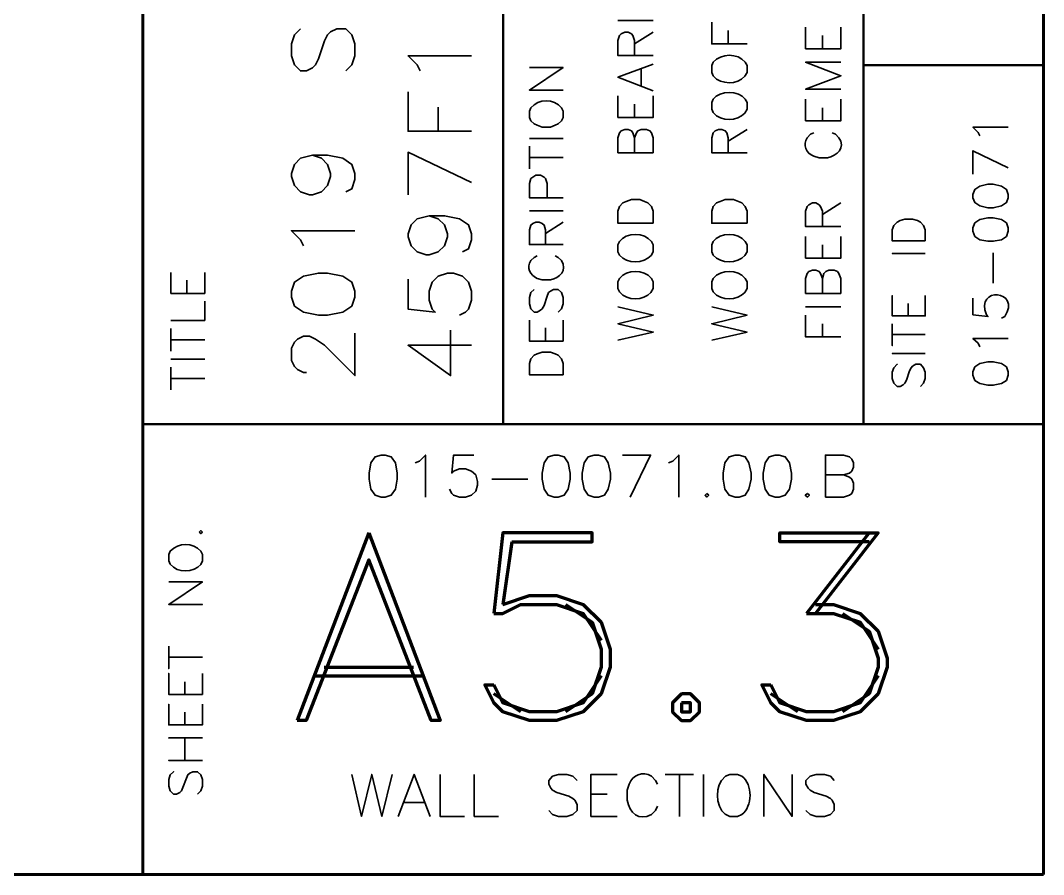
# Model space of a CAD drawing. Header units: inches. Extents: x 5 to 516, y -193 to 129.
# Drawn here: x 376.039 to 379.068, y -46.926 to -44.396 of the extents above; entities that cross this region are included whole.
import ezdxf

# ---------------------------------------------------------------- set-up
doc = ezdxf.new("R2010")
doc.units = ezdxf.units.IN
doc.header["$MEASUREMENT"] = 0
doc.layers.add('PDF5_Geometry', color=7, linetype='Continuous')

msp = doc.modelspace()

# ---------------------------------------------------------------- linework, layer by layer
at = {"layer": 'PDF5_Geometry', "lineweight": 60}
for points in [[(379.067698, -46.9256782), (379.067698, -16.9256758), (334.0676944, -16.9256758), (334.0676944, -46.9256782)], [(376.4010311, -16.9256758), (376.4010311, -46.9256782)], [(334.0676933, -46.9256771), (379.0676969, -46.9256771)]]:
    msp.add_lwpolyline(points, dxfattribs=at)
at = {"layer": 'PDF5_Geometry', "lineweight": 50}
for points in [[(377.4676977, -38.4256764), (377.4676977, -45.5923436)], [(376.4010311, -39.9845653), (378.5343646, -39.9845653), (378.5343646, -45.5923436)], [(378.5343646, -44.5290102), (379.0676979, -44.5290102)], [(376.4010311, -45.5923436), (379.067698, -45.5923436)]]:
    msp.add_lwpolyline(points, dxfattribs=at)
at = {"layer": 'PDF5_Geometry', "lineweight": 35}
for points in [[(377.8076978, -44.396788), (377.9121422, -44.396788)], [(378.18992, -44.4656769), (378.0854755, -44.4656769), (378.0854755, -44.4012325)], [(376.8676978, -44.4212326), (376.84992, -44.4390104), (376.8410311, -44.465677), (376.8410311, -44.5012326), (376.84992, -44.5278993), (376.8676978, -44.545677), (376.8854756, -44.545677), (376.9032533, -44.5367882), (376.9121422, -44.5278993), (376.9210311, -44.5101215), (376.9388089, -44.4567882), (376.9476978, -44.4390104), (376.9565867, -44.4301215), (376.9754756, -44.4212326), (377.0021422, -44.4212326), (377.01992, -44.4390104), (377.0288089, -44.465677), (377.0288089, -44.5012326), (377.01992, -44.5278993), (377.0021422, -44.545677)], [(377.9121422, -44.5001214), (377.8076977, -44.5001214), (377.8076977, -44.4556769), (377.8121422, -44.4412325), (377.8176977, -44.4356769), (377.8276978, -44.4312325), (377.8376978, -44.4312325), (377.8476978, -44.4356769), (377.8521422, -44.4412325), (377.8565866, -44.4556769), (377.8565866, -44.5001214)], [(377.8565866, -44.4656769), (377.9121422, -44.4312325)], [(378.1343644, -44.4656769), (378.1343644, -44.4256769)], [(378.4676978, -44.4156769), (378.4676978, -44.4801214), (378.3632533, -44.4801214), (378.3632533, -44.4156769)], [(378.4132536, -44.4801214), (378.4132536, -44.4412325)], [(377.2221422, -44.5456768), (377.2132534, -44.527899), (377.1865867, -44.5012323), (377.3743645, -44.5012323)], [(378.08992, -44.5201213), (378.0854756, -44.5301213), (378.0854756, -44.5501213), (378.08992, -44.5601213), (378.09992, -44.5701213)], [(378.18992, -44.5501213), (378.18992, -44.5301213), (378.1843645, -44.5201213)], [(378.4676978, -44.6001213), (378.3632533, -44.6001213), (378.4676978, -44.5601213), (378.3632533, -44.5201213), (378.4676978, -44.5201213)], [(377.6454756, -44.6023437), (377.5454756, -44.6023437), (377.6454756, -44.535677), (377.5454756, -44.535677)], [(377.9121422, -44.6045658), (377.8076977, -44.5645658), (377.9121422, -44.5256769)], [(377.8765867, -44.5901214), (377.8765867, -44.5401214)], [(377.3743645, -44.7245658), (377.1865867, -44.7245658), (377.1865867, -44.6078991)], [(377.9121422, -44.6190102), (377.9121422, -44.6834546), (377.8076977, -44.6834546), (377.8076977, -44.6190102)], [(377.8565866, -44.6834546), (377.8565866, -44.6445657)], [(378.08992, -44.6290103), (378.0854756, -44.6390103), (378.0854756, -44.6590103), (378.08992, -44.6690103), (378.09992, -44.6790103)], [(378.18992, -44.6590103), (378.18992, -44.6390103), (378.1843645, -44.6290103)], [(378.4676978, -44.6290103), (378.4676978, -44.6934548), (378.3632533, -44.6934548), (378.3632533, -44.6290103)], [(377.2754757, -44.7245658), (377.2754757, -44.6534546)], [(377.5499202, -44.6545657), (377.5454757, -44.6645657), (377.5454757, -44.6834546), (377.5499202, -44.6934546), (377.5599202, -44.7023435), (377.5688091, -44.706788), (377.5832535, -44.7123435), (377.607698, -44.7123435), (377.6221424, -44.706788), (377.6310313, -44.7023435), (377.6410313, -44.6934546), (377.6454757, -44.6834546), (377.6454757, -44.6645657), (377.6410313, -44.6545657)], [(378.4132536, -44.6934548), (378.4132536, -44.6545659)], [(377.9121422, -44.7878991), (377.8076977, -44.7878991), (377.8076977, -44.7434546), (377.8121422, -44.7290102), (377.8176977, -44.7234546), (377.8276978, -44.7190102), (377.8376978, -44.7190102), (377.8476978, -44.7234546), (377.8521422, -44.7290102), (377.8565866, -44.7434546), (377.8565866, -44.7878991)], [(377.8565866, -44.7434547), (377.8621422, -44.7290103), (377.8665866, -44.7234547), (377.8765866, -44.7190103), (377.8921422, -44.7190103), (377.9021422, -44.7234547), (377.9065866, -44.7290103), (377.9121422, -44.7434547), (377.9121422, -44.7878992)], [(378.18992, -44.7878991), (378.0854755, -44.7878991), (378.0854755, -44.7434546), (378.08992, -44.7290102), (378.0954755, -44.7234546), (378.1054756, -44.7190102), (378.1154756, -44.7190102), (378.1254756, -44.7234546), (378.12992, -44.7290102), (378.1343644, -44.7434546), (378.1343644, -44.7878991)], [(378.1343644, -44.7534546), (378.18992, -44.7190102)], [(378.3876979, -44.7290103), (378.3776979, -44.7334547), (378.3676979, -44.7434548)], [(378.4621424, -44.7434548), (378.4521424, -44.7334547), (378.4421424, -44.7290103)], [(378.8788092, -44.7378991), (378.8743647, -44.7278991), (378.8588092, -44.7123436), (378.9632536, -44.7123436)], [(377.5454757, -44.7456769), (377.6454757, -44.7456769)], [(376.9032533, -44.7956768), (376.92992, -44.8045657), (376.9476978, -44.8223435), (376.9565866, -44.8490101), (376.9565866, -44.857899), (376.9476978, -44.8845657), (376.92992, -44.9034546), (376.9032533, -44.9123435), (376.8943644, -44.9123435), (376.8676978, -44.9034546), (376.84992, -44.8845657), (376.8410311, -44.857899), (376.8410311, -44.8490101), (376.84992, -44.8223435), (376.8676978, -44.8045657), (376.9032533, -44.7956768), (376.9476978, -44.7956768), (376.9932533, -44.8045657), (377.01992, -44.8223435), (377.0288089, -44.8490101), (377.0288089, -44.8667879), (377.01992, -44.8945657), (377.0021422, -44.9034546)], [(377.3743645, -44.8756769), (377.1865867, -44.7867881), (377.1865867, -44.9123436)], [(377.5454757, -44.8356769), (377.5454757, -44.7690102)], [(378.9632536, -44.8323437), (378.8588091, -44.7823437), (378.8588091, -44.8512326)], [(377.5454757, -44.8023435), (377.6454757, -44.8023435)], [(378.3876979, -44.7978992), (378.4032535, -44.8034548), (378.4276979, -44.8034548)], [(377.6454756, -44.9212326), (377.5454756, -44.9212326), (377.5454756, -44.8790104), (377.5499201, -44.864566), (377.5554756, -44.8601215), (377.5643645, -44.854566), (377.578809, -44.854566), (377.588809, -44.8601215), (377.5932534, -44.864566), (377.5976978, -44.8790104), (377.5976978, -44.9212326)], [(378.4676978, -45.0067881), (378.3632533, -45.0067881), (378.3632533, -44.9612325), (378.3676978, -44.9467881), (378.3732533, -44.9423437), (378.3832534, -44.9367881), (378.3932534, -44.9367881), (378.4032534, -44.9423437), (378.4076978, -44.9467881), (378.4132534, -44.9612325), (378.4132534, -45.0067881)], [(378.4132536, -44.9712326), (378.467698, -44.9367881)], [(377.248809, -44.9745658), (377.2754756, -44.9834547), (377.2943645, -45.0012324), (377.3032534, -45.0278991), (377.3032534, -45.036788), (377.2943645, -45.0634547), (377.2754756, -45.0812325), (377.248809, -45.0901213), (377.2399201, -45.0901213), (377.2132534, -45.0812325), (377.1954756, -45.0634547), (377.1865867, -45.036788), (377.1865867, -45.0278991), (377.1954756, -45.0012324), (377.2132534, -44.9834547), (377.248809, -44.9745658), (377.2943645, -44.9745658), (377.338809, -44.9834547), (377.3654756, -45.0012324), (377.3743645, -45.0278991), (377.3743645, -45.0456769), (377.3654756, -45.0723436), (377.3476979, -45.0812325)], [(377.5454757, -44.9601214), (377.6454757, -44.9601214)], [(377.6454756, -45.0601215), (377.5454756, -45.0601215), (377.5454756, -45.0167882), (377.5499201, -45.0023438), (377.5554756, -44.9978993), (377.5643645, -44.9934549), (377.5743645, -44.9934549), (377.5832534, -44.9978993), (377.588809, -45.0023438), (377.5932534, -45.0167882), (377.5932534, -45.0601215)], [(377.5932535, -45.0267881), (377.6454758, -44.9934548)], [(376.8765866, -45.0634547), (376.8676977, -45.045677), (376.841031, -45.0190103), (377.0288088, -45.0190103)], [(378.4676978, -45.0356769), (378.4676978, -45.1001213), (378.3632533, -45.1001213), (378.3632533, -45.0356769)], [(377.8121422, -45.0512326), (377.8076978, -45.0612326), (377.8076978, -45.0812326), (377.8121422, -45.0912326), (377.8221422, -45.1001215)], [(377.9121422, -45.0812326), (377.9121422, -45.0612326), (377.9065867, -45.0512326)], [(378.08992, -45.0512326), (378.0854756, -45.0612326), (378.0854756, -45.0812326), (378.08992, -45.0912326), (378.09992, -45.1001215)], [(378.18992, -45.0812326), (378.18992, -45.0612326), (378.1843645, -45.0512326)], [(378.4132536, -45.1001213), (378.4132536, -45.0612324)], [(377.568809, -45.0934546), (377.5599201, -45.0978991), (377.5499201, -45.106788)], [(377.6410312, -45.106788), (377.6310312, -45.0978991), (377.6221423, -45.0934546)], [(378.918809, -45.1745659), (378.918809, -45.0845658)], [(376.5843644, -45.1423435), (376.5843644, -45.2045658), (376.4843644, -45.2045658), (376.4843644, -45.1423435)], [(377.1865867, -45.1623436), (377.1865867, -45.2512325), (377.2665867, -45.2601213), (377.2576978, -45.2512325), (377.248809, -45.2245658), (377.248809, -45.1978991), (377.2576978, -45.1712324), (377.2754756, -45.1534547), (377.3032534, -45.1445658), (377.3210312, -45.1445658), (377.3476978, -45.1534547), (377.3654756, -45.1712324), (377.3743645, -45.1978991), (377.3743645, -45.2245658), (377.3654756, -45.2512325), (377.3565867, -45.2601213), (377.338809, -45.2690102)], [(377.568809, -45.1601213), (377.5832534, -45.1645658), (377.6076979, -45.1645658)], [(377.8121422, -45.1601213), (377.8076978, -45.1701213), (377.8076978, -45.1901213), (377.8121422, -45.2001213), (377.8221422, -45.2101213)], [(377.9121422, -45.1901213), (377.9121422, -45.1701213), (377.9065867, -45.1601213)], [(378.08992, -45.1601213), (378.0854756, -45.1701213), (378.0854756, -45.1901213), (378.08992, -45.2001213), (378.09992, -45.2101213)], [(378.18992, -45.1901213), (378.18992, -45.1701213), (378.1843645, -45.1601213)], [(378.4676978, -45.2045658), (378.3632533, -45.2045658), (378.3632533, -45.1601213), (378.3676978, -45.1456769), (378.3732533, -45.1401213), (378.3832534, -45.1356769), (378.3932534, -45.1356769), (378.4032534, -45.1401213), (378.4076978, -45.1456769), (378.4132534, -45.1601213), (378.4132534, -45.2045658)], [(378.4132536, -45.1601214), (378.417698, -45.145677), (378.4232536, -45.1401214), (378.4321425, -45.135677), (378.447698, -45.135677), (378.457698, -45.1401214), (378.4621425, -45.145677), (378.467698, -45.1601214), (378.467698, -45.2045659)], [(376.5310312, -45.2045658), (376.5310312, -45.1656769)], [(377.5599202, -45.1934548), (377.5499202, -45.2023437), (377.5454757, -45.2167882), (377.5454757, -45.235677), (377.5499202, -45.2501215), (377.5599202, -45.2601215), (377.568809, -45.2601215), (377.578809, -45.2545659), (377.5832535, -45.2501215), (377.588809, -45.2401215), (377.5976979, -45.2123437), (377.6021424, -45.2023437), (377.6076979, -45.1978993), (377.6165868, -45.1934548), (377.6310313, -45.1934548), (377.6410313, -45.2023437), (377.6454757, -45.2167882), (377.6454757, -45.235677), (377.6410313, -45.2501215), (377.6310313, -45.2601215)], [(378.8588091, -45.2190102), (378.8588091, -45.2678991), (378.9032536, -45.2734546), (378.8988091, -45.2678991)], [(376.4843645, -45.2845659), (376.5843645, -45.2845659), (376.5843645, -45.2278992)], [(377.8076978, -45.3434547), (377.9121422, -45.3190102), (377.8076978, -45.2945658), (377.9121422, -45.2690102), (377.8076978, -45.2445658)], [(378.0854756, -45.3434547), (378.18992, -45.3190102), (378.0854756, -45.2945658), (378.18992, -45.2690102), (378.0854756, -45.2445658)], [(378.3632534, -45.2445658), (378.4676978, -45.2445658)], [(378.4676978, -45.3334548), (378.3632533, -45.3334548), (378.3632533, -45.2690103)], [(378.9532536, -45.2734546), (378.9432536, -45.2778991)], [(376.4843645, -45.375677), (376.4843645, -45.3090103)], [(377.6454756, -45.2834548), (377.6454756, -45.3456771), (377.5454756, -45.3456771), (377.5454756, -45.2834548)], [(377.5932535, -45.3456771), (377.5932535, -45.3067882)], [(378.4132536, -45.3334548), (378.4132536, -45.2945659)], [(376.4843645, -45.3423436), (376.5843645, -45.3423436)], [(376.8854757, -45.4390103), (376.8765868, -45.4390103), (376.858809, -45.4301214), (376.8499201, -45.4212325), (376.8410312, -45.4034547), (376.8410312, -45.3667881), (376.8499201, -45.3490103), (376.858809, -45.3401214), (376.8765868, -45.3312325), (376.8943646, -45.3312325), (376.9121424, -45.3401214), (376.938809, -45.3578992), (377.028809, -45.4478992), (377.028809, -45.3223436)], [(377.3743645, -45.3578991), (377.1865867, -45.3578991), (377.3121423, -45.4478991), (377.3121423, -45.3134546)], [(378.8788092, -45.3623436), (378.8743647, -45.3523436), (378.8588092, -45.3378992), (378.9632536, -45.3378992)], [(376.4843645, -45.3990102), (376.5843645, -45.3990102)], [(376.4843645, -45.4901213), (376.4843645, -45.4234546)], [(376.4843645, -45.4567882), (376.5843645, -45.4567882)], [(377.2076978, -45.7067882), (377.21992, -45.7012327), (377.2376978, -45.6834549), (377.2376978, -45.8078993)], [(377.3810312, -45.6834547), (377.3210312, -45.6834547), (377.3154756, -45.736788), (377.3210312, -45.7312325), (377.338809, -45.7245658), (377.3565867, -45.7245658), (377.3743645, -45.7312325), (377.3865867, -45.7423436), (377.3921423, -45.7612325), (377.3921423, -45.7723436), (377.3865867, -45.7901214), (377.3743645, -45.8023436), (377.3565867, -45.8078992), (377.338809, -45.8078992), (377.3210312, -45.8023436), (377.3154756, -45.796788), (377.308809, -45.7845658)], [(377.8443646, -45.8078992), (377.9043646, -45.6834547), (377.8210313, -45.6834547)], [(377.9576979, -45.7067882), (377.9699201, -45.7012327), (377.9876979, -45.6834549), (377.9876979, -45.8078993)], [(378.4221424, -45.8078992), (378.4221424, -45.6834547), (378.4754757, -45.6834547), (378.4932535, -45.6890103), (378.4999202, -45.6956769), (378.5054757, -45.7067881), (378.5054757, -45.7190103), (378.4999202, -45.7312325), (378.4932535, -45.7367881), (378.4754757, -45.7423436), (378.4221424, -45.7423436)], [(377.4343646, -45.754566), (377.5410313, -45.754566)], [(378.4754758, -45.7423437), (378.4932536, -45.7490104), (378.4999203, -45.754566), (378.5054758, -45.7667882), (378.5054758, -45.784566), (378.4999203, -45.7967882), (378.4932536, -45.8023437), (378.4754758, -45.8078993), (378.4221425, -45.8078993)], [(377.01992, -46.6290103), (377.0488089, -46.7534547), (377.0788089, -46.6290103), (377.1088089, -46.7534547), (377.1388089, -46.6290103)], [(377.1565868, -46.7534548), (377.2043646, -46.6290103), (377.2521424, -46.7534548)], [(377.2810313, -46.6290103), (377.2810313, -46.7534547), (377.3532535, -46.7534547)], [(377.3821422, -46.6290103), (377.3821422, -46.7534547), (377.4543645, -46.7534547)], [(377.6865868, -46.6467882), (377.6743645, -46.634566), (377.6565868, -46.6290104), (377.6321423, -46.6290104), (377.6143645, -46.634566), (377.6032534, -46.6467882), (377.6032534, -46.6578993), (377.608809, -46.6701215), (377.6143645, -46.6756771), (377.6265868, -46.6823437), (377.6621423, -46.6934549), (377.6743645, -46.7001215), (377.6799201, -46.7056771), (377.6865868, -46.7178993), (377.6865868, -46.7356771), (377.6743645, -46.7478993), (377.6565868, -46.7534549), (377.6321423, -46.7534549), (377.6143645, -46.7478993), (377.6032534, -46.7356771)], [(377.8054757, -46.7534548), (377.7276979, -46.7534548), (377.7276979, -46.6290103), (377.8054757, -46.6290103)], [(377.9243645, -46.6578994), (377.9188089, -46.6467883), (377.9065867, -46.6345661)], [(377.947698, -46.6290103), (378.0310313, -46.6290103)], [(377.9899202, -46.6290103), (377.9899202, -46.7534547)], [(378.0610313, -46.6290103), (378.0610313, -46.7534547)], [(378.1743645, -46.6345658), (378.1621423, -46.6290103), (378.138809, -46.6290103), (378.1265868, -46.6345658), (378.1143645, -46.6467881)], [(378.2399202, -46.7534548), (378.2399202, -46.6290103), (378.3232536, -46.7534548), (378.3232536, -46.6290103)], [(378.447698, -46.6467882), (378.4365869, -46.634566), (378.4188092, -46.6290104), (378.3943647, -46.6290104), (378.3765869, -46.634566), (378.3643647, -46.6467882), (378.3643647, -46.6578993), (378.3710314, -46.6701215), (378.3765869, -46.6756771), (378.3888092, -46.6823437), (378.4243647, -46.6934549), (378.4365869, -46.7001215), (378.4421425, -46.7056771), (378.447698, -46.7178993), (378.447698, -46.7356771), (378.4365869, -46.7478993), (378.4188092, -46.7534549), (378.3943647, -46.7534549), (378.3765869, -46.7478993), (378.3643647, -46.7356771)], [(377.8410312, -46.6578994), (377.8354756, -46.6756772), (377.8354756, -46.7056772)], [(377.7276979, -46.6878993), (377.7754757, -46.6878993)], [(377.1743644, -46.7123436), (377.2343644, -46.7123436)], [(377.9065867, -46.7478994), (377.9188089, -46.7356772), (377.9243645, -46.723455)], [(378.138809, -46.7534547), (378.1621423, -46.7534547), (378.1743645, -46.7478992)]]:
    msp.add_lwpolyline(points, dxfattribs=at)
for points in [[(378.8588091, -44.9212326), (378.8643647, -44.9356771), (378.8788091, -44.9456771), (378.9032536, -44.9512326), (378.9188091, -44.9512326), (378.9432536, -44.9456771), (378.957698, -44.9356771), (378.9632536, -44.9212326), (378.9632536, -44.9112326), (378.957698, -44.8967882), (378.9432536, -44.8867882), (378.9188091, -44.8812326), (378.9032536, -44.8812326), (378.8788091, -44.8867882), (378.8643647, -44.8967882), (378.8588091, -44.9112326)], [(377.9121422, -44.9967879), (377.8076977, -44.9967879), (377.8076977, -44.9612324), (377.8121422, -44.9467879), (377.8221422, -44.9367879), (377.8321422, -44.9323435), (377.8476978, -44.9267879), (377.8721422, -44.9267879), (377.8865866, -44.9323435), (377.8965866, -44.9367879), (377.9065866, -44.9467879), (377.9121422, -44.9612324)], [(378.18992, -44.9967879), (378.0854755, -44.9967879), (378.0854755, -44.9612324), (378.08992, -44.9467879), (378.09992, -44.9367879), (378.10992, -44.9323435), (378.1254756, -44.9267879), (378.14992, -44.9267879), (378.1643644, -44.9323435), (378.1743644, -44.9367879), (378.1843644, -44.9467879), (378.18992, -44.9612324)], [(378.7176978, -45.0490103), (378.61992, -45.0490103), (378.61992, -45.0167881), (378.6243645, -45.0034547), (378.6343645, -44.9934547), (378.6432534, -44.9890103), (378.6565867, -44.9845659), (378.67992, -44.9845659), (378.6943645, -44.9890103), (378.7032534, -44.9934547), (378.7121423, -45.0034547), (378.7176978, -45.0167881)], [(378.7176978, -45.0490103), (378.61992, -45.0490103), (378.61992, -45.0167881), (378.6243645, -45.0034547), (378.6343645, -44.9934547), (378.6432534, -44.9890103), (378.6565867, -44.9845659), (378.67992, -44.9845659), (378.6943645, -44.9890103), (378.7032534, -44.9934547), (378.7121423, -45.0034547), (378.7176978, -45.0167881)], [(378.8588091, -45.0201215), (378.8643647, -45.035677), (378.8788091, -45.045677), (378.9032536, -45.0501215), (378.9188091, -45.0501215), (378.9432536, -45.045677), (378.957698, -45.035677), (378.9632536, -45.0201215), (378.9632536, -45.0101215), (378.957698, -44.995677), (378.9432536, -44.985677), (378.9188091, -44.9812326), (378.9032536, -44.9812326), (378.8788091, -44.985677), (378.8643647, -44.995677), (378.8588091, -45.0101215)], [(378.7176978, -45.086788), (378.6199201, -45.086788)], [(376.8410311, -45.215677), (376.84992, -45.2423437), (376.8765866, -45.2601214), (376.9210311, -45.2690103), (376.9476977, -45.2690103), (376.9932533, -45.2601214), (377.01992, -45.2423437), (377.0288089, -45.215677), (377.0288089, -45.1978992), (377.01992, -45.1712325), (376.9932533, -45.1534548), (376.9476977, -45.1445659), (376.9210311, -45.1445659), (376.8765866, -45.1534548), (376.84992, -45.1712325), (376.8410311, -45.1978992)], [(378.7176978, -45.2112325), (378.7176978, -45.2712325), (378.61992, -45.2712325), (378.61992, -45.2112325), (378.61992, -45.2712325), (378.7176978, -45.2712325)], [(378.6665868, -45.2345659), (378.6665868, -45.2712325)], [(378.6199201, -45.294566), (378.6199201, -45.3590104)], [(378.7176978, -45.3267881), (378.6199201, -45.3267881)], [(377.6454756, -45.445677), (377.5454756, -45.445677), (377.5454756, -45.4123436), (377.5499201, -45.3978992), (377.5599201, -45.3878992), (377.568809, -45.3834547), (377.5832534, -45.3790103), (377.6076978, -45.3790103), (377.6221423, -45.3834547), (377.6310312, -45.3878992), (377.6410312, -45.3978992), (377.6454756, -45.4123436)], [(378.7176978, -45.3823437), (378.6199201, -45.3823437)], [(378.7032534, -45.4801216), (378.7121423, -45.4701216), (378.7176978, -45.4567882), (378.7176978, -45.4378993), (378.7121423, -45.424566), (378.7032534, -45.414566), (378.68992, -45.414566), (378.67992, -45.4201216), (378.6754756, -45.424566), (378.6710312, -45.4334549), (378.6621423, -45.4612327), (378.6565867, -45.4701216), (378.6521423, -45.4756771), (378.6432534, -45.4801216), (378.6343645, -45.4801216), (378.6243645, -45.4701216), (378.61992, -45.4567882), (378.61992, -45.4378993), (378.6243645, -45.424566), (378.6343645, -45.414566), (378.6243645, -45.424566), (378.61992, -45.4378993), (378.61992, -45.4567882), (378.6243645, -45.4701216), (378.6343645, -45.4801216), (378.6432534, -45.4801216), (378.6521423, -45.4756771), (378.6565867, -45.4701216), (378.6621423, -45.4612327), (378.6710312, -45.4334549), (378.6754756, -45.424566), (378.67992, -45.4201216), (378.68992, -45.414566), (378.7032534, -45.414566), (378.7121423, -45.424566), (378.7176978, -45.4378993), (378.7176978, -45.4567882), (378.7121423, -45.4701216)], [(378.8588091, -45.446788), (378.8643647, -45.4623436), (378.8788091, -45.4712325), (378.9032536, -45.476788), (378.9188091, -45.476788), (378.9432536, -45.4712325), (378.957698, -45.4623436), (378.9632536, -45.446788), (378.9632536, -45.436788), (378.957698, -45.4223436), (378.9432536, -45.4123436), (378.9188091, -45.406788), (378.9032536, -45.406788), (378.8788091, -45.4123436), (378.8643647, -45.4223436), (378.8588091, -45.436788)], [(377.1065866, -45.6834547), (377.0888088, -45.6890103), (377.0765866, -45.706788), (377.071031, -45.736788), (377.071031, -45.7545658), (377.0765866, -45.7845658), (377.0888088, -45.8023436), (377.1065866, -45.8078992), (377.1188088, -45.8078992), (377.1365866, -45.8023436), (377.1488088, -45.7845658), (377.1543644, -45.7545658), (377.1543644, -45.736788), (377.1488088, -45.706788), (377.1365866, -45.6890103), (377.1188088, -45.6834547)], [(377.6188089, -45.6834547), (377.6010311, -45.6890103), (377.5888089, -45.706788), (377.5832534, -45.736788), (377.5832534, -45.7545658), (377.5888089, -45.7845658), (377.6010311, -45.8023436), (377.6188089, -45.8078992), (377.6310311, -45.8078992), (377.6488089, -45.8023436), (377.65992, -45.7845658), (377.6665867, -45.7545658), (377.6665867, -45.736788), (377.65992, -45.706788), (377.6488089, -45.6890103), (377.6310311, -45.6834547)], [(377.7376978, -45.6834547), (377.71992, -45.6890103), (377.7076978, -45.706788), (377.7021422, -45.736788), (377.7021422, -45.7545658), (377.7076978, -45.7845658), (377.71992, -45.8023436), (377.7376978, -45.8078992), (377.74992, -45.8078992), (377.7676978, -45.8023436), (377.7788089, -45.7845658), (377.7854756, -45.7545658), (377.7854756, -45.736788), (377.7788089, -45.706788), (377.7676978, -45.6890103), (377.74992, -45.6834547)], [(378.1543645, -45.6834547), (378.1365867, -45.6890103), (378.1243645, -45.706788), (378.1188089, -45.736788), (378.1188089, -45.7545658), (378.1243645, -45.7845658), (378.1365867, -45.8023436), (378.1543645, -45.8078992), (378.1665867, -45.8078992), (378.1843645, -45.8023436), (378.1954756, -45.7845658), (378.2021423, -45.7545658), (378.2021423, -45.736788), (378.1954756, -45.706788), (378.1843645, -45.6890103), (378.1665867, -45.6834547)], [(378.2732533, -45.6834547), (378.2554756, -45.6890103), (378.2432533, -45.706788), (378.2376978, -45.736788), (378.2376978, -45.7545658), (378.2432533, -45.7845658), (378.2554756, -45.8023436), (378.2732533, -45.8078992), (378.2854756, -45.8078992), (378.3032533, -45.8023436), (378.3154756, -45.7845658), (378.3210311, -45.7545658), (378.3210311, -45.736788), (378.3154756, -45.706788), (378.3032533, -45.6890103), (378.2854756, -45.6834547)], [(378.0710311, -45.7967882), (378.0654756, -45.8023438), (378.0710311, -45.8078993), (378.0765867, -45.8023438)], [(378.368809, -45.7967882), (378.3621423, -45.8023438), (378.368809, -45.8078993), (378.3743645, -45.8023438)], [(376.5676978, -45.9112326), (376.5732534, -45.915677), (376.5776978, -45.9112326), (376.5732534, -45.9067881)], [(376.5676978, -45.9112326), (376.5732534, -45.915677), (376.5776978, -45.9112326), (376.5732534, -45.9067881)], [(376.4776978, -45.996788), (376.4776978, -45.9778991), (376.4821422, -45.9678991), (376.4776978, -45.9778991), (376.4776978, -45.996788), (376.4821422, -46.006788), (376.4921422, -46.0156769), (376.4821422, -46.006788)], [(376.5732534, -45.9678991), (376.5776978, -45.9778991), (376.5776978, -45.996788), (376.5776978, -45.9778991)], [(376.4776977, -46.0590104), (376.5776977, -46.0590104), (376.4776977, -46.125677), (376.5776977, -46.125677), (376.4776977, -46.125677), (376.5776977, -46.0590104)], [(376.4776978, -46.2490103), (376.4776978, -46.315677)], [(376.5776978, -46.2823439), (376.4776978, -46.2823439)], [(376.5776977, -46.3301214), (376.5776977, -46.3923436), (376.4776977, -46.3923436), (376.4776977, -46.3301214), (376.4776977, -46.3923436), (376.5776977, -46.3923436)], [(376.5254756, -46.3545658), (376.5254756, -46.3923436)], [(376.5776977, -46.4212325), (376.5776977, -46.4823436), (376.4776977, -46.4823436), (376.4776977, -46.4212325), (376.4776977, -46.4823436), (376.5776977, -46.4823436)], [(376.5254756, -46.4445659), (376.5254756, -46.4823436)], [(376.5776978, -46.5212326), (376.4776978, -46.5212326)], [(376.5254756, -46.5212328), (376.5254756, -46.5878994)], [(376.5776978, -46.5878994), (376.4776978, -46.5878994)], [(376.5632533, -46.6878992), (376.5732533, -46.6778992), (376.5776978, -46.6634548), (376.5776978, -46.6445659), (376.5732533, -46.6301214), (376.5632533, -46.6212325), (376.5488089, -46.6212325), (376.53992, -46.625677), (376.5343644, -46.6301214), (376.52992, -46.6401214), (376.51992, -46.6678992), (376.5154756, -46.6778992), (376.5110311, -46.6823437), (376.5010311, -46.6878992), (376.4921422, -46.6878992), (376.4821422, -46.6778992), (376.4776978, -46.6634548), (376.4776978, -46.6445659), (376.4821422, -46.6301214), (376.4921422, -46.6212325), (376.4821422, -46.6301214), (376.4776978, -46.6445659), (376.4776978, -46.6634548), (376.4821422, -46.6778992), (376.4921422, -46.6878992), (376.5010311, -46.6878992), (376.5110311, -46.6823437), (376.5154756, -46.6778992), (376.51992, -46.6678992), (376.52992, -46.6401214), (376.5343644, -46.6301214), (376.53992, -46.625677), (376.5488089, -46.6212325), (376.5632533, -46.6212325), (376.5732533, -46.6301214), (376.5776978, -46.6445659), (376.5776978, -46.6634548), (376.5732533, -46.6778992)]]:
    msp.add_lwpolyline(points, close=True, dxfattribs=at)
at = {"layer": 'PDF5_Geometry', "lineweight": 80}
for points in [[(377.06992, -45.9134547), (376.8576978, -46.4690103)], [(377.06992, -45.9134548), (377.2810311, -46.4690104), (377.2543645, -46.4690104), (377.06992, -45.9934548), (376.8843644, -46.4690104), (376.8576978, -46.4690104)], [(377.4932533, -45.9401214), (377.7310311, -45.9401214), (377.7310311, -45.9134547), (377.4665867, -45.9134547), (377.43992, -46.1523436)], [(378.5510312, -45.9401214), (378.2865867, -45.9401214), (378.2865867, -45.9134547), (378.5776978, -45.9134547), (378.3921423, -46.1523436)], [(378.5510311, -45.9134547), (378.3654756, -46.1523436)], [(377.4932534, -45.9401214), (377.4665867, -46.125677)], [(377.4665867, -46.125677), (377.5454756, -46.0990104), (377.6254756, -46.0990104), (377.7043645, -46.125677), (377.7576978, -46.1778993), (377.7843645, -46.2578993), (377.7843645, -46.3112326), (377.7576978, -46.3901215), (377.7043645, -46.4434549), (377.6254756, -46.4690104), (377.5454756, -46.4690104), (377.4665867, -46.4434549), (377.43992, -46.4167882), (377.4132533, -46.3634548), (377.43992, -46.3634548)], [(377.4399199, -46.1523438), (377.4665866, -46.1523438), (377.5199199, -46.1256771), (377.6254755, -46.1256771), (377.7043644, -46.1523438), (377.7576977, -46.2312327)], [(377.6521423, -46.125677), (377.7310312, -46.1778993), (377.7576979, -46.2578993), (377.7576979, -46.3112326), (377.7310312, -46.3901215), (377.6521423, -46.4434549)], [(378.3921425, -46.125677), (378.4454758, -46.125677), (378.5243647, -46.1523437), (378.5776981, -46.2045659), (378.6043647, -46.284566), (378.6043647, -46.3112326), (378.5776981, -46.3901215), (378.5243647, -46.4434549), (378.4454758, -46.4690104), (378.3654758, -46.4690104), (378.2865869, -46.4434549), (378.2599203, -46.4167882), (378.2332536, -46.3634548), (378.2599203, -46.3634548)], [(378.3654758, -46.1523438), (378.4454758, -46.1523438), (378.5243647, -46.1778993), (378.577698, -46.2578993)], [(378.4721423, -46.1523438), (378.5510312, -46.204566), (378.5776979, -46.284566), (378.5776979, -46.3112327), (378.5510312, -46.3901216), (378.4721423, -46.4434549)], [(376.9376978, -46.3112327), (377.2021422, -46.3112327)], [(376.9110311, -46.3367881), (377.2288089, -46.3367881)], [(377.7576978, -46.3367881), (377.7043645, -46.4167881), (377.6254756, -46.4434547), (377.5454756, -46.4434547), (377.4665867, -46.4167881), (377.43992, -46.3634547)], [(378.5776979, -46.3367881), (378.5243645, -46.4167881), (378.4454756, -46.4434547), (378.3654756, -46.4434547), (378.2865867, -46.4167881), (378.2599201, -46.3634547)], [(377.5199201, -46.4434549), (377.4399201, -46.3901216)], [(378.3399201, -46.4434549), (378.2599201, -46.3901216)]]:
    msp.add_lwpolyline(points, dxfattribs=at)
for points in [[(377.9954755, -46.3901215), (377.9688089, -46.4167882), (377.9688089, -46.4434548), (377.9954755, -46.4690104), (378.0221422, -46.4690104), (378.0488089, -46.4434548), (378.0488089, -46.4167882), (378.0221422, -46.3901215)], [(377.9954755, -46.4167882), (377.9954755, -46.4434549), (378.0221422, -46.4434549), (378.0221422, -46.4167882)]]:
    msp.add_lwpolyline(points, close=True, dxfattribs=at)
at = {"layer": 'PDF5_Geometry', "lineweight": 35}
for points in [[(378.1843645, -44.5201213), (378.1616793, -44.4922139), (378.1126793, -44.4924176), (378.08992, -44.5201213)], [(378.09992, -44.5701213), (378.1285682, -44.5884362), (378.1753459, -44.5840102), (378.18992, -44.5501213)], [(378.1843645, -44.6290103), (378.165883, -44.6026029), (378.1083645, -44.6028251), (378.08992, -44.6290103)], [(377.6410313, -44.6545657), (377.6179943, -44.6277694), (377.5729572, -44.6277694), (377.5499202, -44.6545657)], [(378.09992, -44.6790103), (378.1285682, -44.6973251), (378.1753459, -44.6928992), (378.18992, -44.6590103)], [(378.3676979, -44.7434548), (378.3548831, -44.7637881), (378.3640313, -44.7915473), (378.3876979, -44.7978992)], [(378.4276979, -44.8034548), (378.4561424, -44.7968992), (378.4828276, -44.7727696), (378.4621424, -44.7434548)], [(377.9065867, -45.0512326), (377.8864755, -45.0230845), (377.8321978, -45.0233252), (377.8121422, -45.0512326)], [(378.1843645, -45.0512326), (378.1642533, -45.0230845), (378.1099756, -45.0233252), (378.08992, -45.0512326)], [(377.8221422, -45.1001215), (377.8486607, -45.1192697), (377.8991607, -45.1134734), (377.9121422, -45.0812326)], [(378.09992, -45.1001215), (378.1264385, -45.1192697), (378.1769385, -45.1134734), (378.18992, -45.0812326)], [(377.5499201, -45.106788), (377.536883, -45.1301028), (377.546346, -45.1491028), (377.568809, -45.1601213)], [(377.6076979, -45.1645658), (377.6359201, -45.1589732), (377.6579756, -45.1365658), (377.6410312, -45.106788)], [(377.9065867, -45.1601213), (377.8839015, -45.1322139), (377.8349015, -45.1324176), (377.8121422, -45.1601213)], [(378.1843645, -45.1601213), (378.1616793, -45.1322139), (378.1126793, -45.1324176), (378.08992, -45.1601213)], [(377.8221422, -45.2101213), (377.8507904, -45.2284362), (377.8975681, -45.2240102), (377.9121422, -45.1901213)], [(378.09992, -45.2101213), (378.1285682, -45.2284362), (378.1753459, -45.2240102), (378.18992, -45.1901213)], [(378.8988091, -45.2678991), (378.8639017, -45.1819731), (379.003161, -45.194862), (378.9532536, -45.2734546)], [(376.5732534, -45.9678991), (376.5471237, -45.9418065), (376.5081793, -45.9409732), (376.4821422, -45.9678991)], [(376.5732534, -45.9678991), (376.5471237, -45.9418065), (376.5081793, -45.9409732), (376.4821422, -45.9678991)], [(376.4921422, -46.0156769), (376.515883, -46.0359177), (376.5691793, -46.0271954), (376.5776978, -45.996788)], [(376.4921422, -46.0156769), (376.515883, -46.0359177), (376.5691793, -46.0271954), (376.5776978, -45.996788)], [(377.9065867, -46.6345661), (377.8816423, -46.6186031), (377.8504756, -46.6304735), (377.8410312, -46.6578994)], [(378.1743645, -46.7478992), (378.2065127, -46.7244177), (378.2074201, -46.6579547), (378.1743645, -46.6345658)], [(378.1143645, -46.6467881), (378.0929201, -46.6776029), (378.0994942, -46.7428807), (378.138809, -46.7534547)], [(377.8354756, -46.7056772), (377.8417719, -46.7428624), (377.8699386, -46.7683624), (377.9065867, -46.7478994)]]:
    msp.add_open_spline(points, degree=3, dxfattribs=at)

doc.saveas('drawing.dxf')
